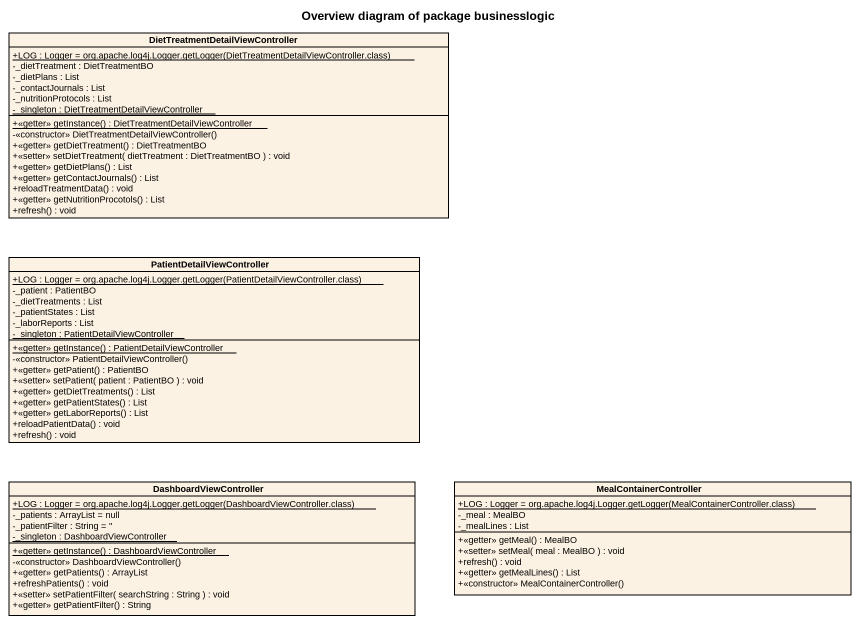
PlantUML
@startuml
title Overview diagram of package businesslogic
hide circle
hide empty members
skinparam classAttributeIconSize 0
class "DietTreatmentDetailViewController" as DietTreatmentDetailViewContr {
  {static} {field} +LOG : Logger = org.apache.log4j.Logger.getLogger(DietTreatmentDetailViewController.class)
  -_dietTreatment : DietTreatmentBO
  -_dietPlans : List
  -_contactJournals : List
  -_nutritionProtocols : List
  {static} -_singleton : DietTreatmentDetailViewController
  {static} +<<getter>> getInstance() : DietTreatmentDetailViewController
  -<<constructor>> DietTreatmentDetailViewController()
  +<<getter>> getDietTreatment() : DietTreatmentBO
  +<<setter>> setDietTreatment( dietTreatment : DietTreatmentBO ) : void
  +<<getter>> getDietPlans() : List
  +<<getter>> getContactJournals() : List
  +reloadTreatmentData() : void
  +<<getter>> getNutritionProcotols() : List
  +refresh() : void
}
class PatientDetailViewController {
  {static} {field} +LOG : Logger = org.apache.log4j.Logger.getLogger(PatientDetailViewController.class)
  -_patient : PatientBO
  -_dietTreatments : List
  -_patientStates : List
  -_laborReports : List
  {static} -_singleton : PatientDetailViewController
  {static} +<<getter>> getInstance() : PatientDetailViewController
  -<<constructor>> PatientDetailViewController()
  +<<getter>> getPatient() : PatientBO
  +<<setter>> setPatient( patient : PatientBO ) : void
  +<<getter>> getDietTreatments() : List
  +<<getter>> getPatientStates() : List
  +<<getter>> getLaborReports() : List
  +reloadPatientData() : void
  +refresh() : void
}
class DashboardViewController {
  {static} {field} +LOG : Logger = org.apache.log4j.Logger.getLogger(DashboardViewController.class)
  -_patients : ArrayList = null
  -_patientFilter : String = ''
  {static} -_singleton : DashboardViewController
  {static} +<<getter>> getInstance() : DashboardViewController
  -<<constructor>> DashboardViewController()
  +<<getter>> getPatients() : ArrayList
  +refreshPatients() : void
  +<<setter>> setPatientFilter( searchString : String ) : void
  +<<getter>> getPatientFilter() : String
}
class MealContainerController {
  {static} {field} +LOG : Logger = org.apache.log4j.Logger.getLogger(MealContainerController.class)
  -_meal : MealBO
  -_mealLines : List
  +<<getter>> getMeal() : MealBO
  +<<setter>> setMeal( meal : MealBO ) : void
  +refresh() : void
  +<<getter>> getMealLines() : List
  +<<constructor>> MealContainerController()
}
@enduml
